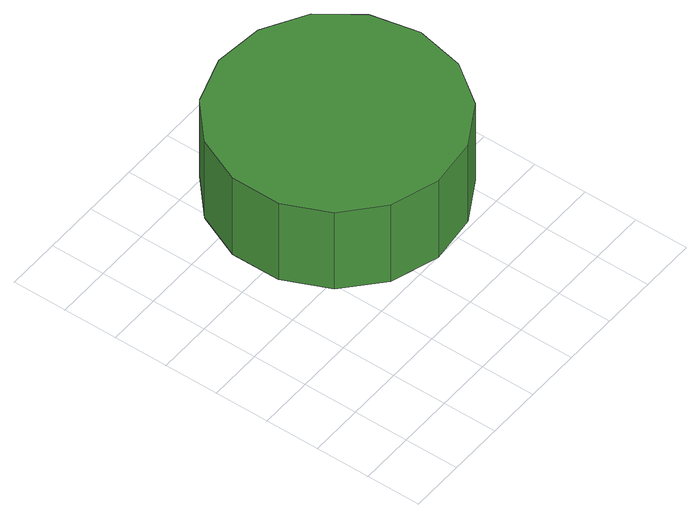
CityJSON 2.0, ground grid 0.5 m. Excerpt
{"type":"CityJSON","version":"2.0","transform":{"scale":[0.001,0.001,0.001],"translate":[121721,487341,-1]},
"CityObjects":{
"tree1":{"type":"SolitaryVegetationObject","attributes":{"function":"something"},"geometry":[{"type":"MultiSurface","lod":"1","boundaries":[[[0,1,2,3,4,5,6,7,8,9,10,11,12,13,14]],[[15,16,17,18,19,20,21,22,23,24,25,26,27,28,29]],[[0,29,28,1]],[[1,28,27,2]],[[2,27,26,3]],[[3,26,25,4]],[[4,25,24,5]],[[5,24,23,6]],[[6,23,22,7]],[[7,22,21,8]],[[8,21,20,9]],[[9,20,19,10]],[[10,19,18,11]],[[11,18,17,12]],[[12,17,16,13]],[[13,16,15,14]],[[14,15,29,0]]]}]}
},
"vertices":[
[2946,2086,1485],[2852,2530,1485],[2584,2898,1485],[2191,3125,1485],[1739,3173,1485],[1306,3033,1485],[969,2728,1485],[784,2313,1485],[784,1859,1485],[969,1443,1485],[1306,1139,1485],[1739,999,1485],[2191,1046,1485],[2584,1273,1485],[2852,1641,1485],[2852,1641,612],[2584,1273,612],[2191,1046,612],[1739,999,612],[1306,1139,612],[969,1443,612],[784,1859,612],[784,2313,612],[969,2728,612],[1306,3033,612],[1739,3173,612],[2191,3125,612],[2584,2898,612],[2852,2530,612],[2946,2086,612]
]}
